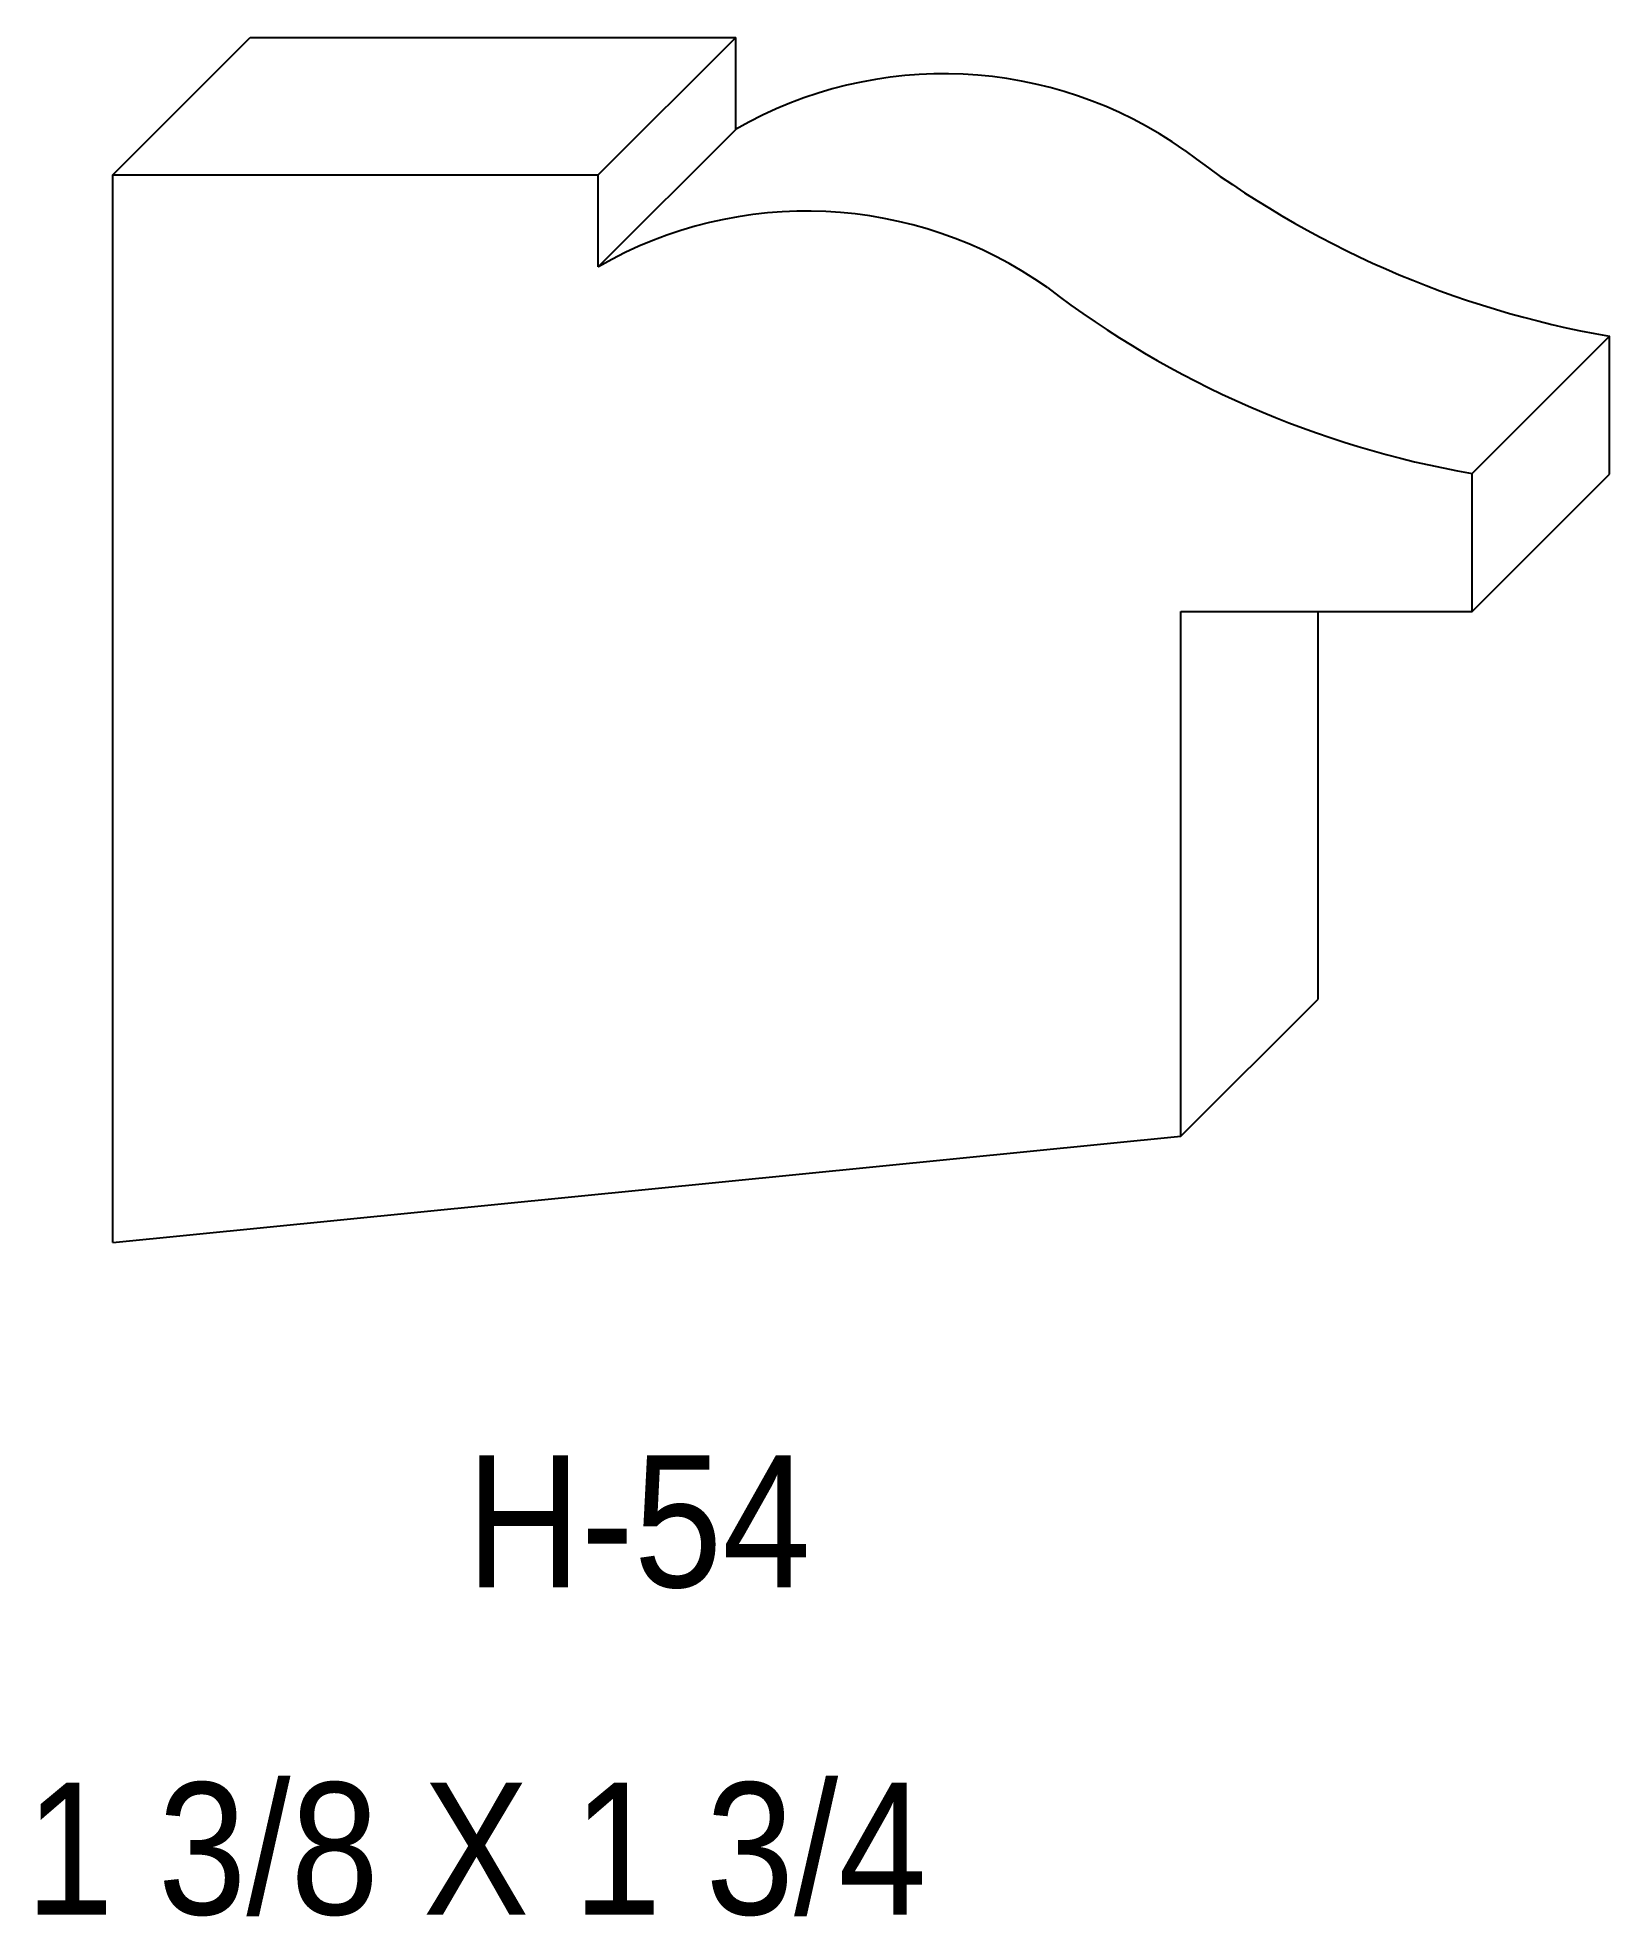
# Model space of a CAD drawing. Extents: x 51.12 to 53.15, y 150.63 to 153.05.
import ezdxf

# ---------------------------------------------------------------- set-up
doc = ezdxf.new("R2010")
doc.units = 0
doc.header["$LTSCALE"] = 5
doc.layers.add('PROFILE', color=7, linetype='CONTINUOUS')
doc.styles.add('TXT', font='TXT', dxfattribs={"height": 3.5})

msp = doc.modelspace()

# ---------------------------------------------------------------- linework, layer by layer
at = {"layer": 'PROFILE', "color": 1, "linetype": 'CONTINUOUS'}
for p, q in [((51.2208, 152.8741), (51.3975, 153.0508)), ((51.3975, 153.0508), (52.0224, 153.0508)), ((51.8456, 152.8741), (52.0224, 153.0508)), ((52.0224, 152.9326), (52.0224, 153.0508)), ((51.8456, 152.7558), (52.0224, 152.9326)), ((51.2208, 151.4995), (51.2208, 152.8741)), ((51.2208, 152.8741), (51.8456, 152.8741)), ((51.8456, 152.7558), (51.8456, 152.8741)), ((52.9704, 152.4896), (53.1471, 152.6663)), ((53.1471, 152.4885), (53.1471, 152.6663)), ((52.9704, 152.3118), (52.9704, 152.4896)), ((52.9704, 152.3118), (53.1471, 152.4885)), ((52.5955, 151.6361), (52.5955, 152.3118)), ((52.5955, 152.3118), (52.9704, 152.3118)), ((52.7722, 151.8128), (52.7722, 152.3118)), ((52.5955, 151.6361), (52.7722, 151.8128)), ((51.2208, 151.4995), (52.5955, 151.6361))]:
    msp.add_line(p, q, dxfattribs=at)
for centre, major_axis, start_param, end_param in [((52.2903, 152.467), (0.5372, 0), 0.955341, 2.092986), ((53.3609, 153.8987), (0, 1.2508), -3.795069, -3.313333), ((52.1136, 152.2902), (0, 0.5372), -0.615455, 0.52219), ((53.1841, 153.722), (0, 1.2508), -3.795069, -3.313333)]:
    msp.add_ellipse(centre, major_axis=major_axis, ratio=1, start_param=start_param, end_param=end_param, dxfattribs=at)

# ---------------------------------------------------------------- texts
at = {"layer": 'PROFILE', "color": 1, "linetype": 'CONTINUOUS', "style": 'TXT', "width": 0.9}
for s, height, p in [('H-54', 0.16996, (51.6755, 151.0555)), ('1 3/8 X 1 3/4', 0.169956, (51.1082, 150.634))]:
    msp.add_text(s, height=height, dxfattribs=at).set_placement(p)

doc.saveas('drawing.dxf')
